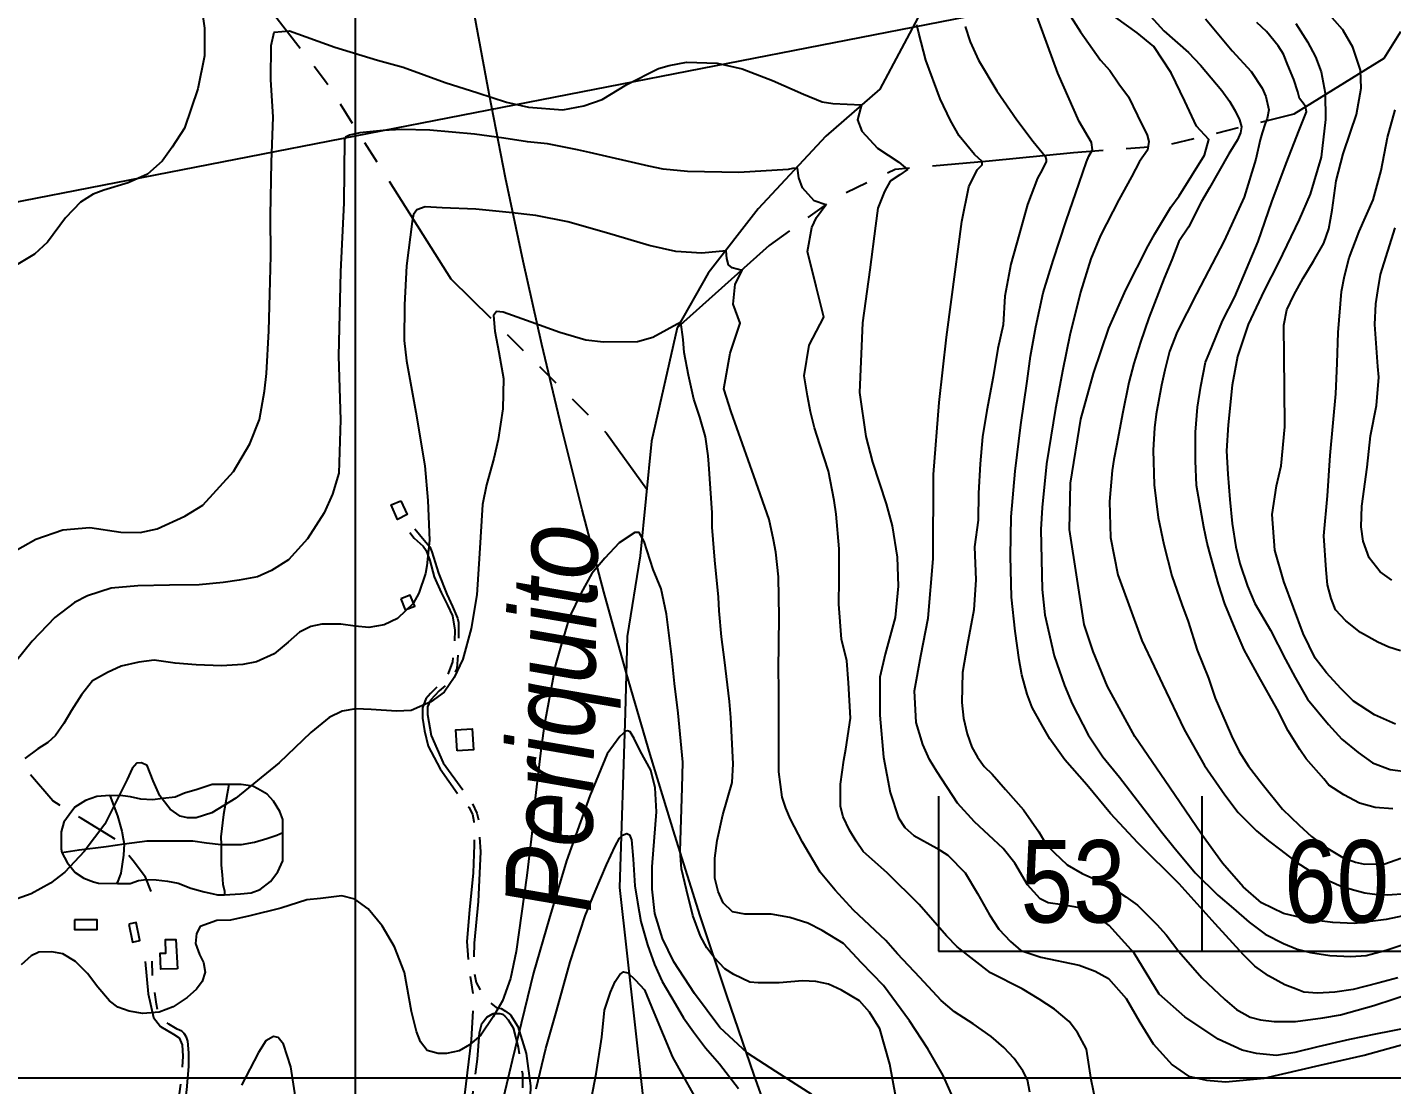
# Model space of a CAD drawing. Header units: millimetres. Extents: x 548366 to 1117317, y 7446967 to 14899125.
# Drawn here: x 551217 to 551813, y 7454412 to 7454874 of the extents above; entities that cross this region are included whole.
import ezdxf
from ezdxf.enums import TextEntityAlignment as Align

# ---------------------------------------------------------------- set-up
doc = ezdxf.new("R2010")
doc.units = ezdxf.units.MM
doc.header["$MEASUREMENT"] = 0
for name, pattern in [('ESTR-TERRA', [1, 0.7, -0.1, 0.1, -0.1]), ('RIO_PERIODICO', [5.8, 3, -0.4, 0.4, -0.4, 0.4, -0.4, 0.4, -0.4]), ('TRILHA', [2.25, 1.5, -0.75])]:
    doc.linetypes.add(name, pattern=pattern)
for name, color, linetype in [('CURVA_INTERMEDIÁRIA', 32, 'Continuous'), ('CURVA_MESTRA', 36, 'Continuous'), ('EDIFICAÇÃO', 7, 'Continuous'), ('MALHA_TM', 8, 'Continuous'), ('RADIAIS', 222, 'Continuous'), ('RIO_PERIÓDICO', 4, 'RIO_PERIODICO'), ('RIO_PERMANENTE', 4, 'Continuous'), ('RUA_S_PAV', 2, 'ESTR-TERRA'), ('TRILHA', 1, 'TRILHA'), ('TXT_RIOS', 4, 'Continuous'), ('VIVEIRO_PEIXE', 4, 'Continuous')]:
    doc.layers.add(name, color=color, linetype=linetype)
doc.styles.add('ar_n', font='ARIALN.TTF', dxfattribs={"height": 30})
doc.styles.add('TXT_RIO', font='ARIALNI.TTF', dxfattribs={"height": 25})

# ---------------------------------------------------------------- blocks, each defined once
blk = doc.blocks.new('A$C40655395')
at = {"color": 4}
blk.add_lwpolyline([(12.54, 19.74), (6.75, 19.74), (1.54, 17.97), (-2.84, 16.67), (-6.15, 15.25), (-10.41, 14.78), (-14.08, 14.3), (-18.11, 14.54), (-21.78, 15.37), (-24.5, 15.72), (-28.99, 15.84), (-33.49, 15.49), (-37.52, 14.07), (-41.18, 11.82), (-43.2, 9.1), (-45.09, 6.5), (-46.04, 3.19), (-46.04, -2.84), (-45.8, -4.14), (-43.91, -7.57), (-41.07, -11.11), (-38.11, -13), (-34.68, -14.3), (-32.9, -14.78), (-26.27, -14.9), (-21.89, -14.9), (-18.94, -13.83), (-16.33, -13.48), (-12.78, -13.59), (-8.88, -14.07), (-5.09, -14.78), (-0.71, -16.55), (4.02, -17.85), (6.63, -18.44), (8.64, -18.91), (11.12, -18.91), (16.69, -18.56), (20.36, -18.21), (23.55, -17.02), (27.22, -14.19), (29.7, -10.88), (31.48, -6.97), (31.48, 7.45), (30.42, 10.28), (28.28, 13.83), (26.04, 16.31), (22.72, 18.21), (20.95, 19.15), (16.92, 19.74)], close=True, dxfattribs=at)
for points in [[(12.66, 19.74), (10.77, 9.22), (9.82, 1.42), (9.94, -1.3), (9.94, -8.51), (10.3, -11.94), (10.53, -15.13), (11.12, -17.61), (11.12, -18.91)], [(-28.99, 15.84), (-26.27, 8.75), (-24.85, 3.43), (-24.38, 0.71), (-24.02, -1.06), (-24.26, -4.97), (-25.09, -11.35), (-26.27, -14.42), (-26.63, -14.89)], [(-45.8, -4.14), (-39.76, -3.19), (-30.3, -2.01), (-24.02, -1.06), (-15.98, 0), (0, 0), (4.85, -0.71), (9.94, -1.3), (17.04, -1.3), (21.54, -0.47), (25.92, 0.83), (29.35, 2.01), (31.48, 2.96)]]:
    blk.add_lwpolyline(points, dxfattribs=at)

msp = doc.modelspace()

# ---------------------------------------------------------------- linework, layer by layer
at = {"layer": 'CURVA_INTERMEDIÁRIA'}
for points, elevation in [([(551815.56, 7454458.66), (551806.85, 7454456.34), (551796.12, 7454453.6), (551788.1, 7454452.44), (551780.44, 7454451.97), (551774.57, 7454452.44), (551770.85, 7454453.89), (551766.16, 7454455.6), (551759.08, 7454459.61), (551753.09, 7454463.78), (551748.21, 7454468.77), (551735.82, 7454482.34), (551720.11, 7454499.73), (551701.96, 7454517.63), (551689.98, 7454530.57), (551679.67, 7454542.96), (551670.09, 7454553.93), (551663.57, 7454563.15), (551660.03, 7454569.3), (551655.83, 7454576.77), (551653.56, 7454582.63), (551651.36, 7454591.05), (551650.13, 7454597.65), (551648.33, 7454610.13), (551646.75, 7454625.12), (551646.29, 7454642.99), (551646.7, 7454660.19), (551648.38, 7454680.15), (551650.89, 7454700.31), (551653.61, 7454719.46), (551655.08, 7454730.39), (551657.46, 7454743.22), (551660.68, 7454758.11), (551665.02, 7454772.23), (551670.62, 7454789.49), (551676.42, 7454805.98), (551679.6, 7454815.27), (551680.55, 7454817.75), (551682.18, 7454820.59), (551681.72, 7454823.72), (551676.37, 7454833.01), (551667.06, 7454854.05), (551660.55, 7454872.03), (551653.97, 7454889.87)], 180), ([(551292.43, 7454885.81), (551294.19, 7454873.72), (551294.2, 7454861.59), (551291.2, 7454847.24), (551285.45, 7454830.1), (551279.95, 7454821.72), (551275.66, 7454815.62), (551269.28, 7454810), (551260.77, 7454806.12), (551250.14, 7454802.99), (551245.51, 7454801.24), (551240.01, 7454797.74), (551233.39, 7454790.86), (551225.58, 7454780.15), (551219.83, 7454774.9), (551207.45, 7454767.52)], 160), ([(551670.59, 7454882.21), (551676.91, 7454872.14), (551685.65, 7454859.78), (551689.72, 7454855.26), (551693.75, 7454849.35), (551697.92, 7454843.71), (551701.82, 7454835.51), (551706.14, 7454826.97), (551706.81, 7454824.28), (551706.27, 7454820.38), (551702.77, 7454815.41), (551699.24, 7454808.81), (551693.71, 7454798.74), (551685.67, 7454783.19), (551681.44, 7454772.87), (551676.88, 7454758.42), (551672.33, 7454739.51), (551669.16, 7454724.58), (551666.04, 7454707.55), (551662.13, 7454683.37), (551660.14, 7454664.3), (551659.66, 7454654.7), (551660.25, 7454628.34), (551661.42, 7454617.29), (551665.45, 7454599.38), (551669.94, 7454586.39), (551673.33, 7454578.45), (551680.35, 7454564.92), (551686.66, 7454555.22), (551693.95, 7454546.38), (551712.37, 7454522.49), (551717.74, 7454515.77), (551727.09, 7454504.64), (551736.99, 7454494.75), (551743.77, 7454488.91), (551750.64, 7454483), (551757.66, 7454477.78), (551765.63, 7454473.66), (551771.55, 7454471.19), (551777.46, 7454469.68), (551785.85, 7454468.44), (551795.12, 7454468.04), (551801.81, 7454468.46), (551810.48, 7454470.8), (551821.48, 7454474.37)], 190), ([(551707.46, 7454878.94), (551713.41, 7454872.56), (551724.13, 7454863.15), (551729.33, 7454857.63), (551738.67, 7454846.55), (551742.03, 7454841.79), (551744.52, 7454837.57), (551746.41, 7454833.73), (551747.26, 7454830.62), (551746.8, 7454828.05), (551745.48, 7454824.87), (551741.74, 7454818.88), (551733.24, 7454803.97), (551729.81, 7454797.99), (551724.2, 7454786.75), (551719.85, 7454780.53), (551716.81, 7454772.45), (551713.53, 7454764.45), (551706.83, 7454747.2), (551703.09, 7454736.48), (551700.21, 7454727.23), (551698.11, 7454718.92), (551695.3, 7454705.2), (551692.81, 7454692), (551691.49, 7454685.16), (551690.79, 7454680.35), (551689.61, 7454666.84), (551690.08, 7454651.1), (551693.27, 7454634.86), (551697.41, 7454623.28), (551703.79, 7454606.11), (551709.17, 7454594.77), (551712.75, 7454587), (551722.28, 7454567.25), (551731.07, 7454551.55), (551740.04, 7454538.68), (551745.79, 7454530.99), (551753.9, 7454522.87), (551759.11, 7454518.52), (551764.48, 7454514.48), (551771.51, 7454509.07), (551776.65, 7454505.73), (551782.33, 7454502.47), (551790.18, 7454499.05), (551796.18, 7454497.1), (551801.19, 7454495.85), (551806.64, 7454495.07), (551810.95, 7454494.96), (551819.57, 7454495.59)], 210), ([(551731.62, 7454877.87), (551743.23, 7454863.88), (551751.49, 7454854.81), (551756.31, 7454847.46), (551757.93, 7454843.84), (551759.19, 7454838.02), (551758.56, 7454834.21), (551757.66, 7454832.01), (551756.26, 7454828.06), (551755.44, 7454824.9), (551753.63, 7454816.53), (551748.48, 7454799.95), (551739.72, 7454780.8), (551727.56, 7454757.63), (551719.22, 7454740.98), (551715.83, 7454732.45), (551713.77, 7454724.23), (551712.39, 7454717.72), (551710.01, 7454705.09), (551709.32, 7454699.03), (551708.69, 7454689.28), (551709.19, 7454674.21), (551710.82, 7454659.89), (551713.39, 7454648.01), (551716.9, 7454634.33), (551721.16, 7454621.83), (551724.05, 7454614.46), (551727.93, 7454601.89), (551732.82, 7454589.58), (551735.82, 7454580.95), (551740.59, 7454569.79), (551742.9, 7454564.41), (551746.28, 7454557.6), (551750.36, 7454551.12), (551756.37, 7454543.49), (551765.28, 7454532.45), (551772.55, 7454525.4), (551777.93, 7454520.52), (551784.34, 7454515.63), (551791.54, 7454511.26), (551797.11, 7454509.26), (551801.11, 7454508.32), (551809.91, 7454508.57), (551816.86, 7454510.94)], 220), ([(551819.94, 7454436.84), (551805.81, 7454434.09), (551794.55, 7454431.71), (551780.67, 7454428.46), (551770.57, 7454426.05), (551762.57, 7454424.68), (551753.81, 7454425.55), (551747.55, 7454427.05), (551737.04, 7454431.93), (551722.52, 7454441.68), (551711.34, 7454451.5), (551700.41, 7454469.47), (551689.48, 7454481.58), (551682.11, 7454486.93), (551676.7, 7454489.23), (551669.08, 7454490.63), (551662.86, 7454491.44), (551659.26, 7454493.24), (551653.84, 7454499.34), (551648.23, 7454508.75), (551643.21, 7454515.18), (551630.67, 7454526.85), (551623.14, 7454535.02), (551614.12, 7454548.93), (551610.92, 7454554.13), (551608.01, 7454560.64), (551605.15, 7454570.25), (551604.35, 7454584.16), (551607.15, 7454599.47), (551610.37, 7454615.87), (551612.57, 7454641.86), (551612.77, 7454678.66), (551615.18, 7454710.18), (551618.4, 7454738.72), (551620.6, 7454755.18), (551625.06, 7454789.3), (551628.2, 7454804.38), (551631.83, 7454811.88), (551633.96, 7454814.01), (551633.96, 7454815.51), (551630.58, 7454818.57), (551623.94, 7454826.69), (551620.06, 7454833.45), (551615.55, 7454842.9), (551609.28, 7454859.78), (551606.27, 7454871.62), (551605.39, 7454875.25)], 160), ([(551626.49, 7454874.52), (551628.7, 7454867.79), (551632.39, 7454859.83), (551640.37, 7454846.34), (551649.07, 7454833.73), (551656.26, 7454824.17), (551661.52, 7454817.87), (551661.9, 7454816.31), (551661.95, 7454815.42), (551660.21, 7454811.77), (551658.21, 7454808.13), (551653.85, 7454796.66), (551650.12, 7454783.62), (551646.52, 7454770.58), (551643.81, 7454756.61), (551643.19, 7454744.1), (551640.88, 7454733.7), (551638.78, 7454721.38), (551636.06, 7454706.68), (551634.15, 7454695.17), (551633.15, 7454683.39), (551632.35, 7454670.48), (551632.15, 7454658.66), (551630.59, 7454647.08), (551631.24, 7454632.7), (551630.33, 7454619.49), (551627.43, 7454603.87), (551625.41, 7454592.14), (551625.11, 7454579.03), (551625.81, 7454572.13), (551627.41, 7454565.32), (551629.46, 7454559.44), (551631.96, 7454555.13), (551634.77, 7454551.03), (551638.28, 7454547.73), (551644.19, 7454541.02), (551652.01, 7454532.11), (551658.76, 7454522.52), (551661.76, 7454517.21), (551665.37, 7454513.41), (551671.08, 7454508), (551677.6, 7454504.3), (551689.07, 7454499.12), (551696.69, 7454494.02), (551701.91, 7454490.39), (551705.42, 7454486.78), (551710.23, 7454481.98), (551714.43, 7454477.5), (551719.87, 7454470.15), (551729.99, 7454458.64), (551740.05, 7454449.16), (551745.16, 7454444.86), (551751.08, 7454441.45), (551755.59, 7454440.35), (551761.5, 7454439.55), (551770.92, 7454439.65), (551782.91, 7454441.15), (551790.63, 7454442.55), (551805.06, 7454446.55), (551822.84, 7454452.37)], 170), ([(551813.47, 7454532.51), (551805.68, 7454533.16), (551798.82, 7454535.01), (551791.95, 7454538.72), (551785.46, 7454542.89), (551783.21, 7454545.65), (551775.6, 7454554.37), (551772.82, 7454558.45), (551767.71, 7454566.7), (551762.87, 7454576.04), (551754.89, 7454590.32), (551748.46, 7454602.08), (551744.47, 7454611.16), (551740.01, 7454622.1), (551737.22, 7454630.7), (551733.78, 7454643.21), (551732.3, 7454648.59), (551730.9, 7454655.62), (551727.64, 7454673.88), (551727.18, 7454684.71), (551727.17, 7454697.13), (551728.01, 7454708.14), (551729.49, 7454717.22), (551731.52, 7454727.79), (551733.19, 7454731.55), (551738.94, 7454745.83), (551744.44, 7454756.37), (551754.64, 7454780.54), (551760.57, 7454797.83), (551766.88, 7454814.61), (551772.46, 7454829.15), (551775.65, 7454837.21), (551775.27, 7454839.58), (551774.26, 7454840.9), (551772.62, 7454842.95), (551771.98, 7454845.9), (551770.23, 7454851.38), (551767.48, 7454857.63), (551765.66, 7454862.33), (551763.39, 7454865.98), (551758.26, 7454872.3), (551753.97, 7454876.16)], 230), ([(551770.98, 7454875.85), (551776.17, 7454867.8), (551779.65, 7454861.23), (551782.16, 7454854.66), (551783.9, 7454845.32), (551784.07, 7454833.77), (551782.16, 7454817.42), (551777.32, 7454801.19), (551772.5, 7454790.06), (551763.49, 7454771.34), (551757.19, 7454759.02), (551750.21, 7454744.19), (551745.58, 7454730.29), (551743.16, 7454717.69), (551741.41, 7454700.44), (551740.76, 7454688.97), (551741.32, 7454678.87), (551742.16, 7454667.77), (551743.27, 7454657.2), (551744.76, 7454647.09), (551746.54, 7454639.79), (551749.98, 7454629.87), (551753.13, 7454622.27), (551759.94, 7454610.56), (551766.52, 7454597.86), (551770.76, 7454589.94), (551776.09, 7454580.41), (551785.32, 7454569.38), (551791.18, 7454562.99), (551798.3, 7454557.23), (551804.52, 7454552.64), (551812.19, 7454549.76), (551821.2, 7454548.59)], 240), ([(551816.81, 7454601.67), (551811.66, 7454603.21), (551806.92, 7454605.45), (551799.28, 7454609.61), (551792.84, 7454614.66), (551788.36, 7454619.58), (551786.55, 7454624.48), (551784.85, 7454630.49), (551784.23, 7454637.07), (551783.26, 7454651.9), (551784.83, 7454669.4), (551786.08, 7454686.96), (551788.47, 7454713.96), (551789.17, 7454727.27), (551789.58, 7454740.67), (551791.05, 7454758.64), (551792.34, 7454765.37), (551794.32, 7454773.43), (551798.69, 7454784.85), (551804.8, 7454798.77), (551808.3, 7454811.59), (551811.09, 7454826.01), (551814.45, 7454838.04)], 260), ([(551683.64, 7454404.31), (551681.59, 7454414.2), (551679.54, 7454427.47), (551675.56, 7454434.82), (551671.94, 7454439.65), (551665.54, 7454444.95), (551658.91, 7454449.41), (551651.5, 7454453.94), (551637.62, 7454460.82), (551630.26, 7454466.48), (551623.02, 7454472.27), (551618.44, 7454476.97), (551606.45, 7454490.79), (551592.46, 7454504.54), (551581.96, 7454513.94), (551578.92, 7454518.36), (551576.02, 7454523.18), (551573.24, 7454529.09), (551572.04, 7454533.55), (551572.04, 7454543.32), (551573.49, 7454553.81), (551574.45, 7454558.64), (551576.49, 7454572.21), (551575.53, 7454587.65), (551574.81, 7454597.18), (551572.5, 7454606.67), (551571.29, 7454621.99), (551571.41, 7454632.84), (551571.53, 7454646.23), (551570.2, 7454661.27), (551569.36, 7454667.3), (551566.82, 7454680.08), (551563.08, 7454691.78), (551560.65, 7454699.11), (551558.96, 7454706.11), (551557.64, 7454712.98), (551556.19, 7454721.78), (551558.31, 7454735.23), (551564.84, 7454747.4), (551561.36, 7454760.89), (551557.71, 7454776.13), (551559.46, 7454786.64), (551561.53, 7454791.02), (551565.69, 7454796.55), (551560.5, 7454798.28), (551555.42, 7454803.93), (551553.92, 7454808.31), (551553.23, 7454812.58), (551551.15, 7454812.46), (551549.19, 7454812), (551527.6, 7454810.65), (551505.18, 7454811.17), (551494.58, 7454812.1), (551488.29, 7454813.4), (551462.35, 7454819.43), (551457.12, 7454820.5), (551443.95, 7454823.15), (551435.35, 7454824.14), (551424.98, 7454825.69), (551412.08, 7454827.38), (551392.63, 7454829.11), (551380.21, 7454829.51), (551372.2, 7454828.97), (551362, 7454827.95), (551357.48, 7454826.93), (551355.8, 7454826.09), (551355.28, 7454825.02), (551355.04, 7454797.4), (551353.56, 7454767.31), (551352.66, 7454730.33), (551353.58, 7454702.56), (551352.76, 7454679.27), (551350.12, 7454670.09), (551346.4, 7454661.9), (551339.08, 7454650.51), (551330.82, 7454641.42), (551323.47, 7454636.7), (551317.35, 7454633.89), (551309.21, 7454632.52), (551302.27, 7454631.45), (551291.85, 7454630.45), (551278.8, 7454630.37), (551264.93, 7454629.96), (551253.28, 7454628.97), (551243.03, 7454625.58), (551237.38, 7454622.71), (551228.79, 7454616.18), (551218.89, 7454605.76), (551203.51, 7454587.08)], 140), ([(551654.82, 7454408.68), (551653.76, 7454414.06), (551651.79, 7454418.09), (551647.9, 7454423.46), (551643.49, 7454428.22), (551637.94, 7454432.97), (551630, 7454438.52), (551621.84, 7454443.88), (551616.11, 7454448.73), (551606.76, 7454458.86), (551597.01, 7454469.23), (551591.81, 7454475.04), (551577.68, 7454488.26), (551569.8, 7454496.97), (551563.17, 7454504.9), (551555.4, 7454518.03), (551550.25, 7454527.97), (551548.22, 7454532.82), (551546.54, 7454537.66), (551545.13, 7454548.76), (551545.13, 7454556.31), (551545.04, 7454585.18), (551544.96, 7454593.28), (551545.22, 7454616.34), (551544.96, 7454633.96), (551543.81, 7454644.7), (551542.84, 7454650.07), (551540.9, 7454658.96), (551534.21, 7454678.14), (551524.23, 7454706.11), (551521.06, 7454716.15), (551523.9, 7454731.75), (551528.26, 7454744.79), (551525.21, 7454753.06), (551525.97, 7454761.81), (551529.05, 7454767.8), (551524.66, 7454768.97), (551523.05, 7454770.29), (551522.32, 7454773.07), (551522.03, 7454776.43), (551511.43, 7454775.39), (551500.16, 7454776.18), (551488.39, 7454778.78), (551469.81, 7454784.35), (551452.85, 7454789.11), (551438.99, 7454791.9), (551427.22, 7454793.11), (551412.63, 7454794.68), (551398.05, 7454795.27), (551390.6, 7454795.59), (551386.92, 7454794.38), (551385.41, 7454792.33), (551384.87, 7454789.27), (551382.45, 7454769.91), (551381.49, 7454752.85), (551381.43, 7454737.17), (551382.41, 7454728.42), (551386.46, 7454705.98), (551390.39, 7454682.51), (551391.73, 7454667.33), (551392.39, 7454649.91), (551391.31, 7454638.81), (551390.65, 7454635.4), (551387.82, 7454626.77), (551385.25, 7454622.22), (551378.44, 7454615.71), (551372.71, 7454612.99), (551365.96, 7454611.84), (551359.99, 7454612.32), (551353.73, 7454613.2), (551345.41, 7454613.2), (551340.64, 7454612.29), (551335.64, 7454609.76), (551330.62, 7454605.32), (551324.59, 7454600.31), (551316.88, 7454596.75), (551310.87, 7454595.6), (551301.58, 7454594.99), (551290.43, 7454595.48), (551281.28, 7454596.26), (551272.06, 7454597.47), (551265.49, 7454596.68), (551257.74, 7454594.85), (551251.72, 7454592.14), (551245.21, 7454588.46), (551240.4, 7454582.42), (551236, 7454575.5), (551232.63, 7454569.83), (551228.96, 7454564.58), (551225.73, 7454561.59), (551221.34, 7454558.75), (551215.68, 7454554.59)], 130), ([(551813.02, 7454632.43), (551807.84, 7454636.1), (551803.03, 7454642.28), (551800.5, 7454649.48), (551799.62, 7454655.78), (551799.87, 7454664.87), (551802.14, 7454681.92), (551803.65, 7454695.52), (551806.3, 7454708.78), (551807.31, 7454721.28), (551806.8, 7454725.94), (551805.52, 7454744.22), (551806.02, 7454753.33), (551806.83, 7454758.96), (551808.03, 7454766.09), (551814.38, 7454786.52)], 270), ([(551628.72, 7454389.56), (551616.98, 7454416.06), (551610.24, 7454427.65), (551602.16, 7454439.82), (551590.91, 7454455.29), (551581.21, 7454465.17), (551573.32, 7454473.65), (551564.11, 7454479.4), (551557.82, 7454482.5), (551549.89, 7454485), (551541.73, 7454486.51), (551530.21, 7454486.51), (551524.86, 7454487.57), (551520.78, 7454491.46), (551518.58, 7454496.41), (551517.17, 7454502.31), (551517.17, 7454510.98), (551518.23, 7454518.67), (551520.61, 7454529.95), (551524.7, 7454544.06), (551525.15, 7454552.28), (551524.1, 7454572.49), (551523.48, 7454579.47), (551521.32, 7454597.65), (551520.03, 7454607.79), (551518.99, 7454619.05), (551518.71, 7454625), (551517.16, 7454641.21), (551515.97, 7454655.7), (551515.98, 7454660.37), (551516.04, 7454661.96), (551514.57, 7454683.18), (551514.29, 7454686.82), (551513.1, 7454695.15), (551510.63, 7454703.77), (551508.03, 7454711.59), (551505.65, 7454722.04), (551503.75, 7454732.02), (551503.27, 7454737.72), (551502.32, 7454745.32), (551490, 7454738.48), (551483.32, 7454736.69), (551468.42, 7454736.55), (551460.83, 7454737.45), (551449.46, 7454740.8), (551436.87, 7454745.3), (551424.66, 7454749.66), (551421.71, 7454749.92), (551420.43, 7454748.19), (551421.01, 7454741.37), (551422.81, 7454732.21), (551424.83, 7454720.65), (551424.54, 7454707.31), (551422.53, 7454693.95), (551420.51, 7454685.72), (551417.35, 7454674.16), (551415.63, 7454665.63), (551414.27, 7454644.1), (551413.19, 7454626.11), (551410.68, 7454611.32), (551407.01, 7454597.98), (551403.28, 7454590.01), (551398.89, 7454583.57), (551393.08, 7454579.33), (551384.4, 7454575.52), (551377.97, 7454575.23), (551366.99, 7454575.95), (551360.32, 7454576.31), (551354.22, 7454575.16), (551348.6, 7454572.4), (551340.57, 7454565.93), (551326.77, 7454552.68), (551307.86, 7454537.24), (551297.27, 7454530.83), (551290.53, 7454528.61), (551286.73, 7454528.54), (551283.5, 7454529.4), (551279.12, 7454532.34), (551274.59, 7454538.23), (551271.69, 7454544.73), (551269.03, 7454551.48), (551266.59, 7454552.63), (551264.58, 7454552.49), (551262.57, 7454550.12), (551260.27, 7454545.33), (551250.53, 7454525.83), (551241.6, 7454513.92), (551233.13, 7454504.9), (551226.76, 7454500.02), (551218.32, 7454495.36), (551210.16, 7454492.42)], 120), ([(551596.27, 7454406.7), (551593.56, 7454420.99), (551589.29, 7454436.33), (551584.79, 7454443.65), (551580.43, 7454448.62), (551572.54, 7454453.29), (551566.83, 7454455.88), (551561.22, 7454457.12), (551555.45, 7454457.36), (551545.28, 7454456.53), (551536.13, 7454456.43), (551532.39, 7454456.84), (551525.41, 7454460.15), (551521.45, 7454462.63), (551516.79, 7454467.61), (551513.7, 7454471.77), (551510.88, 7454476.82), (551507.46, 7454485.85), (551504.76, 7454497.14), (551502.58, 7454506.32), (551501.96, 7454513.99), (551502.88, 7454541.73), (551503.09, 7454552.92), (551501.13, 7454574.33), (551499.58, 7454587.28), (551498.32, 7454598.94), (551496.05, 7454617.59), (551493.76, 7454628.63), (551490.24, 7454637.12), (551486.2, 7454649.34), (551484.02, 7454653.38), (551482.15, 7454653.36), (551475.4, 7454648.82), (551469.09, 7454642.07), (551463.33, 7454635.43), (551458.68, 7454626.95), (551453.7, 7454616.44), (551449.91, 7454603.65), (551447.48, 7454595.46), (551442.61, 7454568.82), (551441.06, 7454557.97), (551438.53, 7454535.97), (551437.65, 7454525.35), (551435, 7454503.36), (551430.29, 7454470.19), (551427.87, 7454458.35), (551424.35, 7454448.61), (551420.33, 7454441.59), (551414.94, 7454433.62), (551409.87, 7454429.41), (551405.46, 7454426.76), (551399.83, 7454425.54), (551396.19, 7454425.54), (551391.43, 7454426.98), (551388.55, 7454430.74), (551386.77, 7454435.27), (551384.63, 7454443.97), (551381.5, 7454461.01), (551377.23, 7454472.25), (551371.8, 7454481.43), (551365.6, 7454488.85), (551359.85, 7454493.05), (551354.16, 7454494.5), (551344.88, 7454493.28), (551338.8, 7454492.73), (551327.42, 7454489.19), (551313.95, 7454485.76), (551305.43, 7454483.93), (551299.46, 7454483.71), (551292.29, 7454481.17), (551290.64, 7454478.07), (551290.21, 7454473.65), (551292, 7454468.89), (551293.67, 7454465.35), (551294.35, 7454461.15), (551293.04, 7454457.06), (551290.68, 7454453.79), (551286.62, 7454450.03), (551280.46, 7454445.95), (551274.3, 7454443.74), (551267.24, 7454443.08), (551261.28, 7454444.08), (551256.23, 7454445.88), (551252.68, 7454448.65), (551247.46, 7454454.62), (551243.01, 7454460.59), (551237.79, 7454465.79), (551232.25, 7454469.11), (551227.39, 7454470.1), (551221.76, 7454469.89), (551218.35, 7454468.34), (551214.08, 7454464.36)], 110), ([(551439.03, 7454410.09), (551443.24, 7454427.76), (551447.99, 7454444.07), (551453.97, 7454465.65), (551460.49, 7454485.75), (551464.79, 7454496.38), (551469.87, 7454508.13), (551473.6, 7454516.27), (551475.55, 7454519.79), (551476.79, 7454521.1), (551478.75, 7454521.69), (551479.85, 7454521.17), (551480.77, 7454519.01), (551481.44, 7454510.59), (551482.17, 7454498.84), (551483.28, 7454491.81), (551484.84, 7454483.26), (551487.72, 7454473.11), (551490.72, 7454464.51), (551494.12, 7454457.1), (551499.76, 7454447.41), (551503.49, 7454441.13), (551507.75, 7454435.05), (551513.02, 7454428.05), (551519.25, 7454421.11), (551527.43, 7454410.3)], 90), ([(551462.59, 7454402.36), (551465.33, 7454416.67), (551467.75, 7454432.73), (551468.95, 7454444.5), (551471.58, 7454452.43), (551473.58, 7454457.14), (551475.66, 7454460.11), (551477.2, 7454461.33), (551479.18, 7454460.89), (551482.37, 7454457.81), (551486.44, 7454453.42), (551490.54, 7454443.59), (551498.62, 7454423.94), (551512.17, 7454399.89)], 80)]:
    msp.add_lwpolyline(points, dxfattribs=dict(at, elevation=elevation))
at = {"layer": 'CURVA_MESTRA'}
for points, elevation in [([(551831.72, 7454488.74), (551810.58, 7454484.24), (551796.61, 7454482.46), (551787.16, 7454482.87), (551776.71, 7454484.24), (551765.7, 7454486.8), (551756.05, 7454491.52), (551747.97, 7454498.4), (551738.92, 7454508.83), (551729.8, 7454521.52), (551715.82, 7454541.97), (551700.67, 7454564.2), (551688.74, 7454586.08), (551682.5, 7454601.31), (551678.57, 7454613.12), (551672.12, 7454654.56), (551672.6, 7454674.95), (551677.08, 7454702.85), (551682.66, 7454722.87), (551689.3, 7454742.66), (551696.68, 7454759.37), (551706.46, 7454778.64), (551709.45, 7454783.79), (551716.35, 7454795.57), (551720.05, 7454800.45), (551731.08, 7454818.24), (551732.96, 7454825.12), (551727.59, 7454830.96), (551722.49, 7454841.77), (551716.56, 7454854.19), (551709.02, 7454865.68), (551701.63, 7454871.69), (551692.39, 7454878.38)], 200), ([(551814.63, 7454569.52), (551805.41, 7454573.68), (551796.23, 7454579.54), (551790.71, 7454585.2), (551784.4, 7454591.95), (551779.46, 7454598.42), (551774.19, 7454609.22), (551765.8, 7454631.88), (551761.83, 7454645.63), (551760.67, 7454661.24), (551762.64, 7454673.72), (551764.61, 7454682.42), (551766.25, 7454699.5), (551766.08, 7454716.25), (551765.75, 7454743.97), (551767.06, 7454750.7), (551770.18, 7454757.11), (551774.28, 7454764.5), (551778.72, 7454771.89), (551783.32, 7454779.77), (551785.45, 7454786.01), (551786.93, 7454794.2), (551788.73, 7454807.01), (551791.69, 7454818.83), (551794.97, 7454828.36), (551797.6, 7454835.96), (551799.57, 7454847.48), (551799.28, 7454855.37), (551795.92, 7454865.44), (551791.67, 7454872.74), (551791.38, 7454873.18), (551784.66, 7454880.79)], 250), ([(551209.09, 7454644.05), (551220.47, 7454650.4), (551232.29, 7454654.43), (551244.09, 7454655.44), (551257.53, 7454653.42), (551266.04, 7454653.32), (551273.44, 7454654.93), (551285.47, 7454660.45), (551293.36, 7454665.25), (551306.87, 7454679.98), (551313.88, 7454692.13), (551318.11, 7454702.72), (551320.4, 7454715.07), (551321.27, 7454722.84), (551322.21, 7454741.48), (551322.74, 7454757.58), (551323.06, 7454774.24), (551322.99, 7454791.84), (551323.38, 7454815.17), (551324.19, 7454834.92), (551323.09, 7454851.33), (551323.31, 7454866.24), (551324.63, 7454871.98), (551331.2, 7454872.64), (551351.07, 7454865.5), (551369.68, 7454859.81), (551380.94, 7454856.69), (551399.3, 7454849.94), (551413.51, 7454845.52), (551426.03, 7454841.37), (551435.72, 7454839.16), (551450.75, 7454838.01), (551459.9, 7454839.83), (551467.87, 7454842.53), (551478.74, 7454849.06), (551492.46, 7454856.11), (551497.15, 7454857.5), (551504.7, 7454858.82), (551518.15, 7454858.41), (551529.07, 7454855.95), (551542.29, 7454850.94), (551555.88, 7454844.85), (551564.01, 7454841.56), (551568.78, 7454840.82), (551581.21, 7454840.2), (551580.28, 7454836.49), (551579.48, 7454833.71), (551581.37, 7454828.71), (551588.22, 7454821.28), (551597.55, 7454815.22), (551601.28, 7454811.95), (551598.02, 7454809.62), (551593.82, 7454806.82), (551591.25, 7454802.39), (551588.39, 7454795.02), (551587.35, 7454787.36), (551584.86, 7454768.09), (551581.67, 7454744.96), (551580.3, 7454714.57), (551583.06, 7454695.32), (551586, 7454684.05), (551591.97, 7454665.8), (551594.64, 7454656.29), (551596.8, 7454642.6), (551597.33, 7454629.8), (551595.96, 7454616.21), (551591.63, 7454600.2), (551589.3, 7454590.09), (551589.22, 7454573.48), (551590.78, 7454555.15), (551593.8, 7454539.65), (551597.45, 7454528.56), (551600.21, 7454524.42), (551604.09, 7454520.89), (551614.18, 7454515.38), (551618.97, 7454512.32), (551626.56, 7454504.57), (551631.99, 7454495.54), (551637.17, 7454486.25), (551641.22, 7454479.97), (551646.32, 7454474.63), (551650.89, 7454470.64), (551659.55, 7454467.73), (551676.31, 7454464.18), (551683.42, 7454461.63), (551689.19, 7454458.44), (551696.87, 7454449.58), (551702.9, 7454439.34), (551708.63, 7454429.79), (551716.99, 7454420.66), (551724.14, 7454415.76), (551732.07, 7454413.95), (551740.31, 7454413.24), (551757.18, 7454414.87), (551781.72, 7454420.47), (551800.9, 7454424.89), (551823.53, 7454431.18)], 150), ([(551559.56, 7454407.69), (551543.79, 7454417.69), (551531.45, 7454425.68), (551519.29, 7454436.93), (551508.3, 7454451.87), (551499.23, 7454465.67), (551494.25, 7454475.83), (551490.93, 7454486.86), (551489.72, 7454497.48), (551489.72, 7454507.26), (551491.67, 7454531.3), (551491.14, 7454541.7), (551489.24, 7454549.37), (551484.57, 7454557.85), (551481.88, 7454563.26), (551480.21, 7454566.25), (551478.91, 7454566.57), (551478.3, 7454566.43), (551475.58, 7454564.21), (551470.13, 7454556.64), (551462.54, 7454538.18), (551452.35, 7454509.83), (551444.8, 7454484.51), (551437.95, 7454460.82), (551428.62, 7454422.56), (551422.83, 7454398.57)], 100), ([(551334.22, 7454404.64), (551331.8, 7454419.77), (551328.62, 7454429.65), (551326.29, 7454432.58), (551324.27, 7454432.98), (551320.96, 7454431.07), (551317.67, 7454426.03), (551310.23, 7454411.77)], 100)]:
    msp.add_lwpolyline(points, dxfattribs=dict(at, elevation=elevation))
at = {"layer": 'EDIFICAÇÃO'}
for points in [[(551379.9, 7454667.19), (551382.76, 7454661.17), (551378.46, 7454659.05), (551375.72, 7454665.39), (551379.9, 7454667.19)], [(551379.99, 7454624.36), (551381.87, 7454619.54), (551386, 7454621.1), (551384, 7454625.86), (551379.99, 7454624.36)], [(551404.57, 7454557.95), (551403.99, 7454567.08), (551411.04, 7454567.53), (551411.62, 7454558.4), (551404.57, 7454557.95)], [(551237.37, 7454484.08), (551237.37, 7454479.8), (551247.17, 7454479.8), (551247.17, 7454484.1), (551237.37, 7454484.08)], [(551261, 7454482.07), (551262.73, 7454474.3), (551265.94, 7454475.04), (551264.21, 7454482.81), (551261, 7454482.07)], [(551282.32, 7454462.66), (551275.07, 7454462.51), (551274.7, 7454469.43), (551277.28, 7454469.48), (551277.07, 7454475.39), (551281.65, 7454475.48), (551282.32, 7454462.66)]]:
    msp.add_lwpolyline(points, dxfattribs=at)
at = {"layer": 'MALHA_TM'}
for points in [[(551360, 7460415), (551360, 7450410)], [(549360, 7454415), (559365, 7454415)]]:
    msp.add_lwpolyline(points, dxfattribs=at)
at = {"layer": 'RADIAIS', "linetype": 'Continuous', "ltscale": 2.5}
for p, q in [((551614.88, 7454538.05), (551614.88, 7454470.31)), ((551730.01, 7454538.05), (551730.01, 7454470.31)), ((551730.01, 7454538.05), (551730.01, 7454470.31)), ((551614.88, 7454470.31), (552305.64, 7454470.31))]:
    msp.add_line(p, q, dxfattribs=at)
msp.add_lwpolyline([(559269.37, 7456370.1), (549458.09, 7454455.41)], dxfattribs=at)
for radius in [4998.2, 3998.56, 2998.91]:
    msp.add_circle((554363.71, 7455412.75), radius, dxfattribs=at)
msp.add_point((551420.34, 7454838.34), dxfattribs=at)
at = {"layer": 'RIO_PERIÓDICO', "ltscale": 25, "flags": 128}
for points in [[(551927.33, 7454960.92), (551927.23, 7454960.93), (551899.72, 7454950.03), (551871.5, 7454932.97), (551840.38, 7454904.73), (551828.01, 7454889.81), (551809.46, 7454860.47), (551770.1, 7454836.17), (551713.85, 7454822.27), (551673.94, 7454819.25), (551637.04, 7454815.63), (551595.92, 7454812.01), (551569.31, 7454799.32), (551540.89, 7454778.72), (551500.66, 7454742.76)], [(551290.09, 7454924.37), (551347.02, 7454850.61), (551401.84, 7454764.21), (551469.85, 7454696.78), (551487.43, 7454672.26)]]:
    msp.add_lwpolyline(points, dxfattribs=at)
at = {"layer": 'RIO_PERMANENTE', "ltscale": 25, "flags": 128}
msp.add_lwpolyline([(551617.62, 7454900.54), (551589.29, 7454847.09), (551565.61, 7454826.58), (551536.11, 7454794.74), (551514.22, 7454766.71), (551500.66, 7454742.76), (551489.52, 7454693.23), (551484.52, 7454643.13), (551478.89, 7454607.86), (551477.98, 7454574.54), (551475.54, 7454498.21), (551492.04, 7454349.35), (551507.57, 7454298.68), (551521.31, 7454262.61), (551551.78, 7454197.96), (551553.46, 7454184.28), (551551.72, 7454167.45), (551551.15, 7454163.43)], dxfattribs=at)
at = {"layer": 'RUA_S_PAV', "ltscale": 75, "flags": 128}
for points in [[(551383.9, 7454653.28), (551385.81, 7454650.83), (551389.62, 7454647.3), (551390.98, 7454645.39), (551392.62, 7454641.04), (551394.53, 7454633.96), (551397.57, 7454627.03), (551400.3, 7454621.59), (551402.48, 7454616.96), (551403.57, 7454610.7), (551403.3, 7454603.35), (551402.48, 7454596.82), (551400.57, 7454591.65), (551398.12, 7454588.11), (551392.96, 7454583.01), (551390.78, 7454580.56), (551389.42, 7454576.75), (551389.42, 7454572.13), (551390.24, 7454566.68), (551391.87, 7454559.88), (551397.05, 7454550.08), (551406.32, 7454537.02), (551409.59, 7454533.21), (551411.22, 7454530.22), (551411.77, 7454526.95), (551412.04, 7454516.76), (551411.5, 7454504.52), (551409.86, 7454488.46), (551408.77, 7454474.58), (551409.86, 7454461.16), (551411.49, 7454451.37), (551411.49, 7454445.92), (551410.69, 7454431.55), (551407.69, 7454407.6), (551403.88, 7454386.91), (551395.7, 7454362.69), (551391.32, 7454352), (551376.28, 7454325.93), (551372.19, 7454319.39), (551370.83, 7454314.77), (551370.56, 7454308.24), (551371.1, 7454303.07), (551374.1, 7454295.72), (551378.19, 7454287.01), (551385, 7454276.94), (551401.35, 7454258.98), (551435.42, 7454229.17), (551448.42, 7454218.5), (551460.55, 7454209.56), (551463.31, 7454207.4), (551457.55, 7454204), (551454.52, 7454201.93), (551453.09, 7454201.13), (551451.17, 7454200.81), (551446.62, 7454200.94), (551441.03, 7454201.26), (551436.41, 7454201.9), (551431.78, 7454202.86), (551412.48, 7454207.32), (551406.74, 7454209.07), (551398.92, 7454211.78), (551387.28, 7454217.04), (551352.6, 7454233.03), (551342.24, 7454237.81), (551321.98, 7454250.88), (551316.23, 7454254.07), (551305.55, 7454260.45), (551299.49, 7454265.87), (551295.02, 7454270.33), (551292.47, 7454275.27), (551289.06, 7454284.03), (551287.94, 7454289.77), (551287.62, 7454299.81), (551288.26, 7454303.48), (551289.54, 7454306.51), (551294, 7454314.8), (551295.92, 7454319.74), (551296.56, 7454322.13), (551296.72, 7454323.88), (551296.4, 7454326.43), (551295.12, 7454328.98), (551290.32, 7454338.13), (551282.35, 7454359.17), (551279.8, 7454366.02), (551279, 7454371.28), (551279.32, 7454374.95), (551280.28, 7454379.57), (551282.19, 7454384.51), (551283.47, 7454388.5), (551284.58, 7454394.72), (551286.35, 7454409.69), (551287.31, 7454419.89), (551287.31, 7454425.95), (551286.83, 7454431.05), (551286.19, 7454432.8), (551285.24, 7454434.39), (551284.28, 7454435.35), (551282.21, 7454436.31), (551278.54, 7454438.38), (551275.35, 7454441.09), (551274.07, 7454442.68), (551273.11, 7454447.14), (551272.32, 7454453.36), (551271.36, 7454460.06), (551271.23, 7454466.01)], [(551386.08, 7454654.92), (551390.17, 7454650.02), (551392.62, 7454647.02), (551393.44, 7454644.85), (551396.44, 7454635.59), (551399.98, 7454626.34), (551402.47, 7454621.04), (551404.65, 7454615.87), (551405.19, 7454613.96), (551405.19, 7454611.51), (551404.92, 7454601.17), (551404.37, 7454593.82), (551403.01, 7454590.83), (551400.01, 7454586.75), (551396.74, 7454584.16), (551392.92, 7454580.08), (551391.56, 7454577.08), (551391.56, 7454573.82), (551393.2, 7454564.56), (551398.37, 7454552.59), (551407.1, 7454540.89), (551411.2, 7454534.73), (551413.1, 7454530.64), (551413.92, 7454527.38), (551414.74, 7454513.77), (551413.65, 7454492), (551412.01, 7454473.77), (551411.74, 7454462.06), (551412.83, 7454456.62), (551415.83, 7454451.22), (551419.1, 7454447.69), (551421.55, 7454445.78), (551423.73, 7454445.24), (551425.64, 7454444.15), (551427.82, 7454442.52), (551431.09, 7454437.34), (551434.64, 7454425.64), (551436.55, 7454411.41), (551436.27, 7454396.71), (551435.18, 7454385.55), (551435.18, 7454376.3), (551436.27, 7454371.13), (551437.95, 7454367.44), (551441.22, 7454362.27), (551444.49, 7454359.01), (551447.76, 7454353.84), (551452.12, 7454341.05), (551458.39, 7454325.81), (551461.66, 7454317.91), (551467.11, 7454308.93)], [(551268.18, 7454465.82), (551269.53, 7454451.74), (551271.77, 7454441.35), (551274.88, 7454437.36), (551280.65, 7454434.03), (551283.09, 7454432.48), (551284.43, 7454429.37), (551284.65, 7454424.49), (551283.98, 7454414.51), (551281.98, 7454400.76), (551280.43, 7454389.71), (551278.21, 7454384.16), (551276.88, 7454374.18), (551277.54, 7454365.75), (551279.1, 7454357.98), (551283.76, 7454344.67), (551286.2, 7454339.35), (551288.86, 7454332.92), (551289.75, 7454331.36), (551290.2, 7454329.37), (551289.75, 7454327.82), (551289.09, 7454325.37), (551289.31, 7454322.71), (551290.42, 7454321.16), (551292.64, 7454319.16), (551293.3, 7454318.05), (551293.08, 7454316.72), (551289.97, 7454312.29), (551286.2, 7454306.74), (551284.42, 7454303.19), (551284.2, 7454295.65), (551284.65, 7454289.88), (551287.83, 7454278.82), (551291.16, 7454270.61), (551293.38, 7454266.62), (551297.6, 7454262.63), (551307.15, 7454256.42), (551319.58, 7454248.87), (551323.13, 7454247.1), (551325.57, 7454245.33), (551327.79, 7454242.89), (551330.46, 7454240.67), (551337.56, 7454235.79), (551354.43, 7454226.91), (551389.95, 7454212.72), (551401.94, 7454207.84), (551416.15, 7454203.18), (551427.03, 7454200.74), (551439.41, 7454199.17), (551445.41, 7454198.5), (551450.29, 7454197.84), (551453.62, 7454198.72), (551492.03, 7454218.91), (551500.46, 7454223.13), (551502.46, 7454225.34), (551503.57, 7454228.01), (551503.57, 7454232), (551503.13, 7454235.77), (551502.02, 7454238.88), (551499.8, 7454245.31), (551499.13, 7454249.3), (551500.24, 7454252.19), (551502.68, 7454254.18), (551506.01, 7454254.63), (551509.57, 7454253.96), (551513.56, 7454252.19), (551518.89, 7454248.42), (551528.21, 7454236.66), (551536.43, 7454226.01), (551543.31, 7454218.02), (551550.19, 7454212.48), (551554.41, 7454209.37), (551556.63, 7454207.82), (551558.18, 7454206.05), (551560.63, 7454202.94), (551569.28, 7454192.51), (551584.15, 7454176.88)], [(551587.64, 7454178.26), (551580.61, 7454185.95), (551569.6, 7454198.07), (551565.62, 7454203.49), (551564.18, 7454205.24), (551560.6, 7454208.15), (551555.02, 7454213.25), (551547.2, 7454219.31), (551543.06, 7454222.98), (551537.79, 7454229.83), (551533.8, 7454235.09), (551527.42, 7454244.02), (551525.19, 7454247.52), (551521.2, 7454251.35), (551517.05, 7454254.7), (551513.23, 7454256.77), (551509.24, 7454258.68), (551506.05, 7454259.32), (551503.5, 7454259.32), (551500.31, 7454259), (551497.59, 7454257.88), (551495.36, 7454255.65), (551494.56, 7454252.15), (551494.56, 7454248.32), (551495.36, 7454244.34), (551498.39, 7454238.91), (551499.83, 7454234.28), (551500.15, 7454231.89), (551500.15, 7454229.98), (551499.83, 7454228.23), (551498.87, 7454226.63), (551492.17, 7454222.49), (551482.92, 7454217.87), (551468.08, 7454210.22), (551467.27, 7454209.73), (551462.57, 7454213.31), (551443.51, 7454228.31), (551404.9, 7454261.72), (551399.99, 7454267.44), (551387.73, 7454278.87), (551376.55, 7454297.1), (551373.83, 7454303.09), (551373.28, 7454308.53), (551373.83, 7454313.16), (551376.83, 7454318.6), (551384.19, 7454330.57), (551398.13, 7454357.21), (551404.67, 7454378.71), (551407.67, 7454388.23), (551411.48, 7454408.64), (551413.41, 7454423.2), (551414.23, 7454434.63), (551415.32, 7454438.71), (551417.5, 7454441.43), (551420.23, 7454443.06), (551423.22, 7454443.06), (551424.31, 7454442.79), (551425.4, 7454441.97), (551426.77, 7454440.34), (551428.95, 7454436.8), (551431.13, 7454428.37), (551433.04, 7454416.66), (551433.31, 7454397.07), (551433.04, 7454380.87), (551433.04, 7454375.7), (551433.86, 7454371.07), (551436.31, 7454366.17), (551438.22, 7454362.36), (551441.77, 7454357.74), (551444.49, 7454353.93), (551449.98, 7454339.9), (551454.06, 7454327.92), (551458.15, 7454319.49), (551464.42, 7454307.79)]]:
    msp.add_lwpolyline(points, dxfattribs=at)
at = {"layer": 'TRILHA', "linetype": 'TRILHA', "ltscale": 12.5, "flags": 128}
msp.add_lwpolyline([(551270.83, 7454496.34), (551268.34, 7454502.72), (551263.02, 7454509.82), (551255.92, 7454518.68), (551240.31, 7454528.26), (551227.89, 7454536.06), (551217.25, 7454548.47), (551208.38, 7454557.34), (551201.64, 7454562.3), (551195.25, 7454567.27), (551194.18, 7454571.17), (551195.6, 7454577.2), (551194.18, 7454581.45), (551190.99, 7454585.71), (551187.09, 7454591.38), (551181.77, 7454592.45), (551175.02, 7454592.45), (551170.06, 7454594.58), (551165.8, 7454597.77), (551157.99, 7454597.41), (551151.96, 7454595.64), (551144.51, 7454594.58)], dxfattribs=at)

# ---------------------------------------------------------------- block references
at = {"layer": 'VIVEIRO_PEIXE', "ltscale": 0.5, "xscale": 1.25, "yscale": 1.25, "zscale": 1.25}
msp.add_blockref('A$C40655395', (551289, 7454518.56), dxfattribs=at)

# ---------------------------------------------------------------- texts
at = {"layer": 'RADIAIS', "linetype": 'Continuous', "ltscale": 2.5, "style": 'ar_n'}
for s, p in [('53', (551673.72, 7454482.85)), ('60', (551788.84, 7454482.85))]:
    msp.add_text(s, height=36, dxfattribs=at).set_placement(p, align=Align.CENTER)
at = {"layer": 'TXT_RIOS', "style": 'TXT_RIO'}
msp.add_text('Periquito', height=37.5, rotation=88.94675, dxfattribs=at).set_placement((551463.01, 7454487, 70))

doc.saveas('drawing.dxf')
